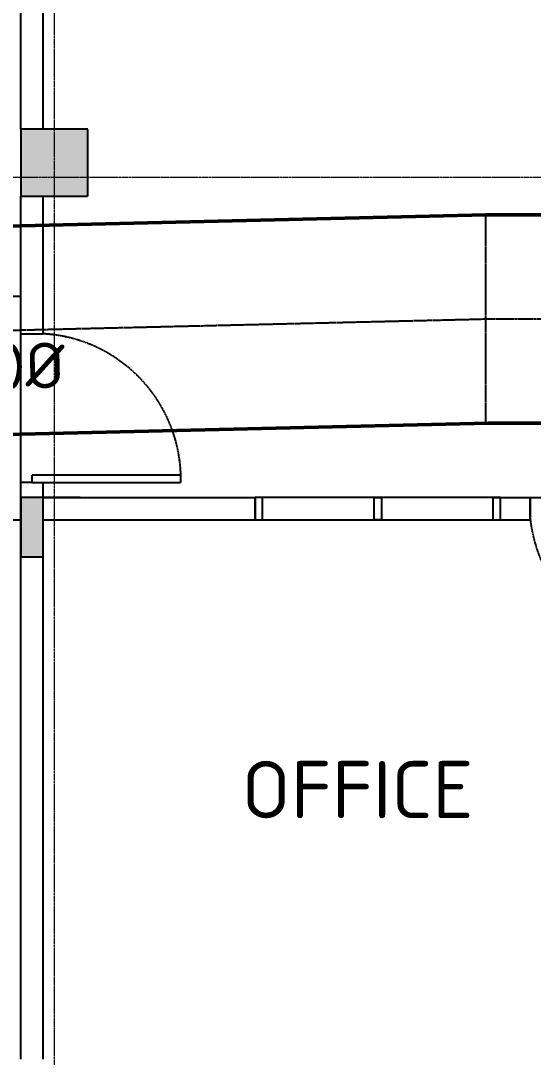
# Model space of a CAD drawing. Header units: inches. Extents: x 86328 to 235202, y 68629 to 184293.
# Drawn here: x 145776 to 149221, y 121278 to 128245 of the extents above; entities that cross this region are included whole.
import ezdxf
from ezdxf.enums import TextEntityAlignment as Align

# ---------------------------------------------------------------- set-up
doc = ezdxf.new("R2010")
doc.units = ezdxf.units.IN
doc.header["$MEASUREMENT"] = 0
for name, pattern in [('CENTER', [2, 1.25, -0.25, 0.25, -0.25]), ('HIDDEN', [0.375, 0.25, -0.125]), ('PHANTOM2', [1.25, 0.625, -0.125, 0.125, -0.125, 0.125, -0.125])]:
    doc.linetypes.add(name, pattern=pattern)
doc.layers.add('.5', color=8, linetype='Continuous', lineweight=0)
doc.layers.add('DIM', color=251, linetype='Continuous', lineweight=0)
doc.layers.add('1', color=1, linetype='CENTER')
doc.layers.add('text', color=3, linetype='Continuous')
doc.styles.add('ISO', font='isocpeur.ttf')

msp = doc.modelspace()

# ---------------------------------------------------------------- hatches: boundary and pattern name
at = {"linetype": 'Continuous'}
msp.add_hatch(color=8, dxfattribs=at).paths.add_polyline_path([(146225.9, 127515.4), (145775.9, 127515.4), (145775.9, 127065.4), (146225.9, 127065.4)])
at = {"layer": 'DIM', "linetype": 'HIDDEN', "lineweight": 25, "ltscale": 10}
msp.add_hatch(color=8, dxfattribs=at).paths.add_polyline_path([(145925.9, 124640.4), (145925.9, 125040.4), (145775.9, 125040.4), (145775.9, 124640.4)])

# ---------------------------------------------------------------- linework, layer by layer
at = {"layer": '.5', "color": 8, "linetype": 'CENTER', "ltscale": 10}
for p, q in [((146001.9, 116744.2), (146001.9, 148032.4)), ((193391.9, 127191.7), (128877.6, 127191.7))]:
    msp.add_line(p, q, dxfattribs=at)
at = {"color": 8, "linetype": 'PHANTOM2', "ltscale": 20}
for p, q in [((142748.9, 126094), (148901.3, 126240.3)), ((148901.3, 126240.5), (176383.6, 126240.5))]:
    msp.add_line(p, q, dxfattribs=at)
at = {"color": 8, "linetype": 'CENTER', "ltscale": 20}
msp.add_line((143389.5, 126109.3), (148901.3, 126240.3), dxfattribs=at)
at = {"color": 8, "linetype": 'Continuous'}
msp.add_line((145925.9, 124890.4), (145925.9, 125040.4), dxfattribs=at)
at = {"layer": '1', "color": 8}
msp.add_line((148901.3, 125540.5), (148901.3, 126940.5), dxfattribs=at)
msp.add_line((148901.3, 125540.5), (148901.3, 126940.5), dxfattribs=at)
at = {"layer": 'DIM', "color": 8, "linetype": 'HIDDEN', "lineweight": 25, "ltscale": 10}
for p, q in [((145775.9, 127515.4), (145775.9, 129040.4)), ((145925.9, 127515.4), (145925.9, 129040.4)), ((146225.9, 127515.4), (145775.9, 127515.4)), ((145775.9, 127515.4), (145775.9, 127065.4)), ((146225.9, 127065.4), (146225.9, 127515.4)), ((145775.9, 126065.4), (145775.9, 127065.4)), ((145775.9, 127065.4), (146225.9, 127065.4)), ((145925.9, 126140.4), (145925.9, 127065.4)), ((145775.9, 126390.4), (144775.9, 126390.4)), ((145775.9, 124890.4), (145775.9, 126390.4)), ((145775.9, 126140.4), (145925.9, 126140.4)), ((145775.9, 125115.4), (145775.9, 126065.4)), ((145850.9, 125140.4), (145775.9, 125140.4)), ((146852, 125190.4), (145850.9, 125190.4)), ((145850.9, 125190.4), (145850.9, 125140.4)), ((145850.9, 125140.4), (146852, 125140.4)), ((145925.9, 125040.4), (145925.9, 125140.4)), ((146852, 125140.4), (146852, 125190.4)), ((145775.9, 121265.4), (145775.9, 125065.4)), ((146175.9, 125040.4), (145775.9, 125040.4)), ((145775.9, 125040.4), (145775.9, 124640.4)), ((145925.9, 125040.4), (147351.1, 125040.4)), ((147351.1, 124890.4), (147351.1, 125040.4)), ((149001.1, 125040.4), (147351.1, 125040.4)), ((147351.1, 125040.4), (147351.1, 124890.4)), ((147401.1, 124890.4), (147401.1, 125040.4)), ((148151.1, 125040.4), (148201.1, 125040.4)), ((148151.1, 124890.4), (148151.1, 125040.4)), ((148201.1, 125040.4), (148201.1, 124890.4)), ((148951.1, 125040.4), (149200.9, 125040.4)), ((148951.1, 124890.4), (148951.1, 125040.4)), ((149001.1, 124890.4), (149001.1, 125040.4)), ((149001.1, 124890.4), (149001.1, 125040.4)), ((149200.9, 124890.4), (149200.9, 125040.4)), ((149200.9, 125040.4), (150201.3, 125040.4)), ((149200.9, 125040.4), (149200.9, 124890.4)), ((144775.9, 124890.4), (145775.9, 124890.4)), ((145925.9, 124890.4), (147351.1, 124890.4)), ((145925.9, 121265.4), (145925.9, 124890.4)), ((147351.1, 124890.4), (149001.1, 124890.4)), ((148201.1, 124890.4), (148151.1, 124890.4)), ((149001.1, 124890.4), (149200.9, 124890.4)), ((149197.5, 124890.4), (149200.9, 124893.9)), ((145775.9, 124640.4), (145925.9, 124640.4))]:
    msp.add_line(p, q, dxfattribs=at)
at = {"layer": 'DIM', "color": 8, "lineweight": 50}
for p, q in [((143221.6, 126805.5), (148901.3, 126940.5)), ((143221.6, 126805.5), (148901.3, 126940.5)), ((151751.3, 126940.5), (148901.3, 126940.5)), ((144901, 125445), (148917.9, 125540.5)), ((144901, 125445), (148917.9, 125540.5)), ((151751.3, 125540.5), (148917.9, 125540.5))]:
    msp.add_line(p, q, dxfattribs=at)
at = {"layer": 'DIM', "color": 8, "linetype": 'HIDDEN', "lineweight": 25, "ltscale": 10}
for centre, radius, start, end in [((145871.2, 125160.7), 981.3, 1.73622, 86.80169), ((150256.1, 125023.9), 1063.6, 187.20648, 264.34362)]:
    msp.add_arc(centre, radius, start, end, dxfattribs=at)

# ---------------------------------------------------------------- texts
at = {"layer": 'text', "color": 8, "style": 'ISO'}
msp.add_text('1400%%C', height=307.62, rotation=1.36179, dxfattribs=at).set_placement((145002.5, 125751.2))
msp.add_text('OFFICE', height=384.52, dxfattribs=at).set_placement((148039.7, 122884.5), align=Align.CENTER)

doc.saveas('drawing.dxf')
